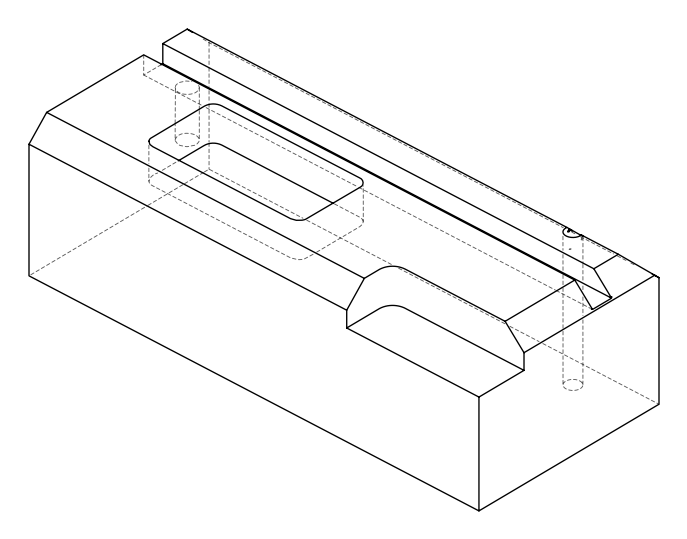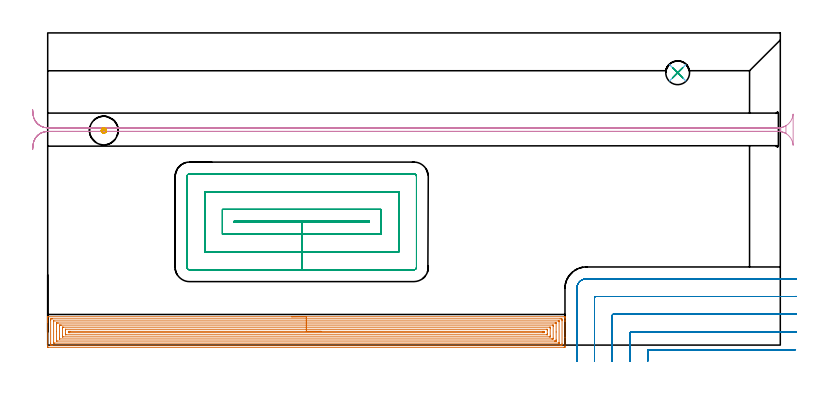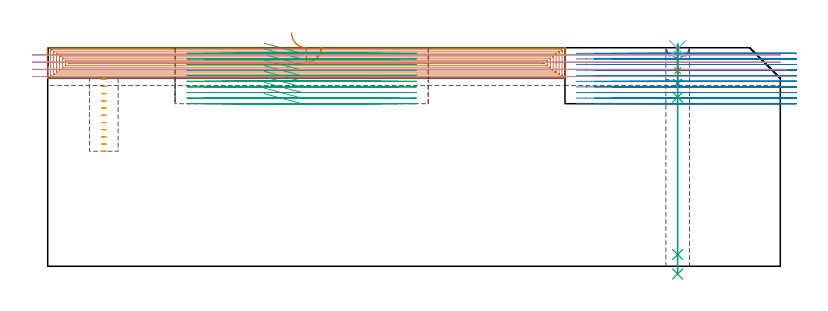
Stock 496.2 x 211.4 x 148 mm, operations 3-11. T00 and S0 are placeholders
(PLAN: 11 operations, 7 tool changes, 123.5 min)
(1 AREA_MILL | FG_CHAMFER_SURFACE | UGT0205_001 | 8.46 min | 35068 mm3)
(2 AREA_MILL_1 | FG_CHAMFER_SURFACE_1 | UGT0205_001 | 39.05 min | 158944 mm3)
(3 AREA_MILL_2 | FG_CHAMFER_SURFACE_2 | UGT0205_001 | 22.68 min | 76779 mm3)
(4 MILL_CORNER_NOTCH_RECTANGULAR | CORNER_NOTCH_RECTANGULAR | NXT0201_012 | Follow Part, ap 4, ae 75% | 17.11 min | 287165 mm3)
(5 MILL_RECTANGULAR_POCKET | POCKET_RECTANGULAR_STRAIGHT | NXT0201_012 | Follow Part, ap 4, ae 75% | 26.06 min | 522605 mm3)
(6 MILL_RECTANGULAR_SLOT | SLOT_RECTANGULAR | UGT0201_094 | Follow Part, ap 5, ae 75% | 8.42 min | 212450 mm3)
(7 MILL_BLIND_HOLE_FROM_SOLID_MATERIAL | STEP1POCKET | NXT0201_012 | Spiral | 0.72 min | 14881 mm3)
(8 SPOT_DRILL | STEP1HOLE | NXT0321_9005460120000 | 0.03 min | 9 mm3)
(9 DRILL_BLIND_HOLE_INTO_CENTER | STEP1HOLE | UGT0301_217 | 0.07 min | 1120 mm3)
(10 DRILL_TO_ENLARGE_BLIND_HOLE | STEP1HOLE | NXT0301_111 | 0.11 min | 3251 mm3)
(11 GUN_DRILL_THROUGH_HOLE | STEP1HOLE | UGT0307_013 | 0.82 min | 25141 mm3)
(TOOL UGT0205_001 | Chamfer Mill 20 x 3 x 45 deg. | D20 FL50 Z2)
(TOOL NXT0201_012 | ENDMILL 16mm [2P460-1600-NA 1630] | D16 FL38 Z6)
(TOOL UGT0201_094 | End mill 20 mm | D20 FL38 Z4)
(TOOL NXT0321_9005460120000 | NC Spot Drill, 142deg, 12mm, Carbide, Uncoated | D12 PA142 FL30 Z2)
(TOOL UGT0301_217 | Twist Drill 10.4 mm | D10.4 PA118 FL82 Z2)
(TOOL NXT0301_111 | Carbide Drill 16.1mm [860.1-1610-050A1-PM 4234] | D16.1 PA147 FL73 Z2)
(TOOL UGT0307_013 | Gun Drill 16 mm | D16 PA130 FL24 Z1)
(OP 3 AREA_MILL_2)
G17 G21 G94 G90
T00 M6
G54
G17 G0 G90 X165.15 Y19.2 S1061 M3
G43 Z158. H0
G94 G1 X165.188 Z157.128 F250.
X165.302 Z156.263
X165.491 Z155.412
X165.753 Z154.58
X166.087 Z153.774
X166.49 Z153.
X166.958 Z152.264
X167.49 Z151.572
X168.079 Z150.929
X168.722 Z150.34
X169.414 Z149.808
X170.15 Z149.34
X170.924 Z148.937
X171.73 Z148.603
X172.562 Z148.341
X173.414 Z148.152
X174.278 Z148.038
X175.15 Z148.
X350.136
X350.29 Y19.197 Z147.988
X350.293 Y19.158 Z147.949
X350.3 Y18.786 Z147.585
Y18.398 Z147.198
Y17.746 Z146.541
Y16.53 Z145.327
Y15.966 Z144.761
Y4.988 Z133.785
Y-0.653 Z128.144
X350.298 Y-0.935 Z127.862
X350.292 Y-1.492 Z127.306
X350.251 Y-1.494 Z127.304
X349.69 Y-1.5 Z127.3
X0.61
X0.281 Y-1.497 Z127.302
X0.01 Y-1.492 Z127.306
X0. Y-1.217 Z127.58
Y15.358 Z144.154
Y15.966 Z144.761
Y16.53 Z145.327
Y16.856 Z145.652
Y17.419 Z146.215
Y17.746 Z146.541
Y18.398 Z147.198
Y18.786 Z147.585
X0.007 Y19.158 Z147.949
X0.01 Y19.197 Z147.988
X0.164 Y19.2 Z148.
X175.15
Y17.786 Z146.586
X346.971
X347.866 Y17.784 Z146.584
X347.904 Y17.782 Z146.582
X348.29 Y17.746 Z146.546
X348.298 Y17.354 Z146.154
X348.299 Y16.856 Z145.656
X348.3 Y16.462 Z145.262
X348.299 Y0.844 Z129.644
X348.298 Y0.452 Z129.252
X348.29 Y-0.046 Z128.754
X347.941 Y-0.082 Z128.718
X347.904 Y-0.084 Z128.716
X347.052 Y-0.086 Z128.714
X3.329
X2.434 Y-0.084 Z128.716
X2.396 Y-0.082 Z128.718
X2.01 Y-0.046 Z128.754
X2.002 Y0.346 Z129.146
X2.001 Y0.844 Z129.644
X2. Y1.238 Z130.038
X2.001 Y16.856 Z145.656
X2.002 Y17.248 Z146.048
X2.01 Y17.746 Z146.546
X2.359 Y17.782 Z146.582
X2.396 Y17.784 Z146.584
X3.248 Y17.786 Z146.586
X175.15
Y16.372 Z145.172
X345.713 Y16.371 Z145.171
X346.119 Y16.367 Z145.167
X346.253 Y16.365 Z145.165
X346.29 Y16.358 Z145.158
X346.295 Y16.267 Z145.067
X346.298 Y16.147 Z144.947
X346.3 Y15.966 Z144.766
Y15.786 Z144.586
X346.299 Y1.554 Z130.354
X346.291 Y1.373 Z130.173
X346.287 Y1.334 Z130.134
X346.27 Y1.332 Z130.132
X346.22 Y1.33 Z130.13
X346.119 Y1.329 Z130.129
X4.587
X4.181 Y1.333 Z130.133
X4.047 Y1.335 Z130.135
X4.01 Y1.342 Z130.142
X4.005 Y1.433 Z130.233
X4.002 Y1.553 Z130.353
X4. Y1.734 Z130.534
Y1.914 Z130.714
X4.001 Y16.146 Z144.946
X4.009 Y16.327 Z145.127
X4.013 Y16.366 Z145.166
X4.03 Y16.368 Z145.168
X4.08 Y16.37 Z145.17
X4.181 Y16.371 Z145.171
X175.15 Y16.372 Z145.172
Y14.957 Z143.757
X343.56
X344.234 Y14.955 Z143.755
X344.272 Y14.953 Z143.753
X344.288 Y14.951 Z143.751
X344.29 Y14.934 Z143.734
X344.295 Y14.833 Z143.633
X344.299 Y14.629 Z143.429
X344.3 Y8.883 Z137.683
Y3.546 Z132.346
X344.298 Y3.084 Z131.884
X344.294 Y2.87 Z131.67
X344.29 Y2.764 Z131.564
X344.285 Y2.749 Z131.549
X344.264 Y2.747 Z131.547
X344.211 Y2.745 Z131.545
X343.44 Y2.743 Z131.543
X343.32
X6.74
X6.066 Y2.745 Z131.545
X6.028 Y2.747 Z131.547
X6.012 Y2.749 Z131.549
X6.01 Y2.766 Z131.566
X6.004 Y2.867 Z131.667
X6.001 Y3.071 Z131.871
X6. Y9.278 Z138.078
Y14.154 Z142.954
X6.002 Y14.616 Z143.416
X6.006 Y14.83 Z143.63
X6.01 Y14.936 Z143.736
X6.015 Y14.951 Z143.751
X6.036 Y14.953 Z143.753
X6.089 Y14.955 Z143.755
X6.86 Y14.957 Z143.757
X6.98
X175.15
Y13.543 Z142.343
X342.065 Y13.542 Z142.342
X342.196 Y13.54 Z142.34
X342.277 Y13.536 Z142.336
X342.29 Y13.511 Z142.311
X342.295 Y13.298 Z142.098
X342.3 Y12.655 Z141.455
Y4.649 Z133.449
X342.298 Y4.402 Z133.202
X342.295 Y4.242 Z133.042
X342.29 Y4.168 Z132.968
X342.147 Y4.163 Z132.963
X341.9 Y4.158 Z132.958
X341.655 Y4.157 Z132.957
X341.008
X8.235 Y4.158 Z132.958
X8.104 Y4.16 Z132.96
X8.023 Y4.164 Z132.964
X8.01 Y4.189 Z132.989
X8.005 Y4.402 Z133.202
X8. Y5.045 Z133.845
Y13.051 Z141.851
X8.001 Y13.298 Z142.098
X8.005 Y13.458 Z142.258
X8.01 Y13.532 Z142.332
X8.153 Y13.537 Z142.337
X8.4 Y13.542 Z142.342
X8.645 Y13.543 Z142.343
X9.292
X175.15
Y12.129 Z140.929
X339.869 Y12.128 Z140.928
X340.151 Y12.127 Z140.927
X340.243 Y12.124 Z140.924
X340.283 Y12.122 Z140.922
X340.29 Y12.102 Z140.902
X340.297 Y11.982 Z140.782
X340.299 Y11.519 Z140.319
X340.3 Y11.09 Z139.89
X340.299 Y6.181 Z134.981
X340.297 Y5.755 Z134.555
X340.29 Y5.61 Z134.41
X340.282 Y5.577 Z134.377
X340.251 Y5.576 Z134.376
X340.175 Y5.574 Z134.374
X339.869 Y5.572 Z134.372
X339.589 Y5.571 Z134.371
X10.431 Y5.572 Z134.372
X10.149 Y5.573 Z134.373
X10.057 Y5.576 Z134.376
X10.017 Y5.578 Z134.378
X10.01 Y5.598 Z134.398
X10.003 Y5.718 Z134.518
X10.001 Y6.181 Z134.981
X10. Y6.61 Z135.41
X10.001 Y11.519 Z140.319
X10.003 Y11.944 Z140.744
X10.01 Y12.09 Z140.89
X10.018 Y12.122 Z140.922
X10.049 Y12.124 Z140.924
X10.125 Y12.126 Z140.926
X10.431 Y12.128 Z140.928
X10.711 Y12.129 Z140.929
X175.15
Y10.715 Z139.515
X337.998 Y10.714 Z139.514
X338.084 Y10.712 Z139.512
X338.168 Y10.708 Z139.508
X338.29 Y10.695 Z139.495
X338.293 Y10.629 Z139.429
X338.299 Y10.415 Z139.215
X338.3 Y9.74 Z138.54
Y7.745 Z136.545
X338.297 Y7.071 Z135.871
X338.294 Y7.018 Z135.818
X338.291 Y6.996 Z135.796
X338.254 Y6.992 Z135.792
X338.168 Y6.987 Z135.787
X338.084 Y6.986 Z135.786
X12.302
X12.216 Y6.988 Z135.788
X12.132 Y6.992 Z135.792
X12.01 Y7.005 Z135.805
X12.007 Y7.071 Z135.871
X12.001 Y7.285 Z136.085
X12. Y7.96 Z136.76
Y9.955 Z138.755
X12.003 Y10.629 Z139.429
X12.006 Y10.682 Z139.482
X12.009 Y10.704 Z139.504
X12.046 Y10.708 Z139.508
X12.132 Y10.713 Z139.513
X12.216 Y10.714 Z139.514
X175.15 Y10.715 Z139.515
Y9.3 Z138.1
X335.405
X335.848 Y9.299 Z138.099
X336.298 Y9.293 Z138.093
X336.3 Y8.85 Z137.65
X336.298 Y8.407 Z137.207
X335.856 Y8.401 Z137.201
X335.405 Y8.4 Z137.2
X334.965
X14.895
X14.452 Y8.401 Z137.201
X14.002 Y8.407 Z137.207
X14. Y8.85 Z137.65
X14.002 Y9.293 Z138.093
X14.444 Y9.299 Z138.099
X14.895 Y9.3 Z138.1
X15.335
X175.15
X176.022 Z138.139
X176.886 Z138.252
X177.738 Z138.441
X178.57 Z138.704
X179.376 Z139.037
X180.15 Z139.44
X180.886 Z139.909
X181.578 Z140.44
X182.221 Z141.029
X182.81 Z141.673
X183.342 Z142.365
X183.81 Z143.1
X184.213 Z143.874
X184.547 Z144.68
X184.809 Z145.512
X184.998 Z146.364
X185.112 Z147.229
X185.15 Z148.1
G0 Z158.
M5
M2
(OP 4 MILL_CORNER_NOTCH_RECTANGULAR)
G17 G21 G94 G90
T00 M6
G54
G17 G0 G90 X506.475 Y-3.1 S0 M3
G43 Z158. H1
Z144.21
G94 G1 X503.475 F250.
X407.094 F500.
G3 X406.3 Y-3.894 R0.8
G1 Y-7.746
X406.299 Y-8.
X406.283 Y-11. F250.
G0 Z158.
X507.1 Y8.922
Z144.21
G1 X504.1 Y8.901
G2 X503.846 Y8.9 R36. F500.
G1 X395.095
G3 X394.3 Y8.105 R0.8
G1 Y-7.746
X394.299 Y-8.
X394.278 Y-11. F250.
G0 Z158.
X507.1 Y20.933
Z144.21
G1 X504.1 Y20.901
G2 X503.846 Y20.9 R24. F500.
G1 X383.095
G3 X382.3 Y20.105 R0.8
G1 Y-7.746
G2 X382.299 Y-8. R24.
G1 X382.267 Y-11. F250.
G0 Z158.
X507.099 Y32.966
Z144.21
G1 X504.1 Y32.903
G2 X503.846 Y32.9 R12. F500.
G1 X371.095
G3 X370.3 Y32.105 R0.8
G1 Y-7.746
G2 X370.297 Y-8. R12.
G1 X370.234 Y-10.999 F250.
G0 Z158.
X506.846 Y44.9
Z144.21
G1 X503.846
X364.8 F500.
G3 X358.3 Y38.4 R6.5
G1 Y-7.746
Y-10.746 F250.
G0 Z158.
X506.475 Y-3.1
Z140.42
G1 X503.475
X407.094 F500.
G3 X406.3 Y-3.894 R0.8
G1 Y-7.746
X406.299 Y-8.
X406.283 Y-11. F250.
G0 Z158.
X507.1 Y8.922
Z140.42
G1 X504.1 Y8.901
X503.846 Y8.9 F500.
X395.095
G3 X394.3 Y8.105 R0.8
G1 Y-7.746
X394.299 Y-8.
X394.278 Y-11. F250.
G0 Z158.
X507.1 Y20.933
Z140.42
G1 X504.1 Y20.901
G2 X503.846 Y20.9 R24. F500.
G1 X383.095
G3 X382.3 Y20.105 R0.8
G1 Y-7.746
G2 X382.299 Y-8. R24.
G1 X382.267 Y-11. F250.
G0 Z158.
X507.099 Y32.966
Z140.42
G1 X504.1 Y32.903
G2 X503.846 Y32.9 R12. F500.
G1 X371.095
G3 X370.3 Y32.105 R0.8
G1 Y-7.746
G2 X370.297 Y-8. R12.
G1 X370.234 Y-10.999 F250.
G0 Z158.
X506.846 Y44.9
Z140.42
G1 X503.846
X364.8 F500.
G3 X358.3 Y38.4 R6.5
G1 Y-7.746
Y-10.746 F250.
G0 Z158.
X506.475 Y-3.1
Z136.63
G1 X503.475
X407.094 F500.
G3 X406.3 Y-3.894 R0.8
G1 Y-7.751
X406.299 Y-8.
X406.284 Y-11. F250.
G0 Z158.
X507.1 Y8.922
Z136.63
G1 X504.1 Y8.901
X503.846 Y8.9 F500.
X395.095
G3 X394.3 Y8.105 R0.8
G1 Y-7.751
X394.299 Y-8.
X394.278 Y-11. F250.
G0 Z158.
X507.1 Y20.933
Z136.63
G1 X504.1 Y20.901
G2 X503.846 Y20.9 R24. F500.
G1 X383.095
G3 X382.3 Y20.105 R0.8
G1 Y-7.751
G2 X382.299 Y-8. R24.
G1 X382.268 Y-11. F250.
G0 Z158.
X507.099 Y32.966
Z136.63
G1 X504.1 Y32.903
G2 X503.846 Y32.9 R12. F500.
G1 X371.095
G3 X370.3 Y32.105 R0.8
G1 Y-7.751
G2 X370.297 Y-8. R12.
G1 X370.235 Y-10.999 F250.
G0 Z158.
X506.846 Y44.9
Z136.63
G1 X503.846
X364.8 F500.
G3 X358.3 Y38.4 R6.5
G1 Y-7.751
Y-10.751 F250.
G0 Z158.
X506.475 Y-3.1
Z132.84
G1 X503.475
X407.094 F500.
G3 X406.3 Y-3.894 R0.8
G1 Y-8.
Y-11. F250.
G0 Z158.
X507.1 Y8.9
Z132.84
G1 X504.1
X395.095 F500.
G3 X394.3 Y8.105 R0.8
G1 Y-8.
Y-11. F250.
G0 Z158.
X507.1 Y20.9
Z132.84
G1 X504.1
X383.095 F500.
G3 X382.3 Y20.105 R0.8
G1 Y-8.
Y-11. F250.
G0 Z158.
X507.1 Y32.9
Z132.84
G1 X504.1
X371.095 F500.
G3 X370.3 Y32.105 R0.8
G1 Y-8.
Y-11. F250.
G0 Z158.
X507.1 Y44.9
Z132.84
G1 X504.1
X364.8 F500.
G3 X358.3 Y38.4 R6.5
G1 Y-8.
Y-11. F250.
G0 Z158.
X506.475 Y-3.1
Z129.05
G1 X503.475
X407.094 F500.
G3 X406.3 Y-3.894 R0.8
G1 Y-8.
Y-11. F250.
G0 Z158.
X507.1 Y8.9
Z129.05
G1 X504.1
X395.095 F500.
G3 X394.3 Y8.105 R0.8
G1 Y-8.
Y-11. F250.
G0 Z158.
X507.1 Y20.9
Z129.05
G1 X504.1
X383.095 F500.
G3 X382.3 Y20.105 R0.8
G1 Y-8.
Y-11. F250.
G0 Z158.
X507.1 Y32.9
Z129.05
G1 X504.1
X371.095 F500.
G3 X370.3 Y32.105 R0.8
G1 Y-8.
Y-11. F250.
G0 Z158.
X507.1 Y44.9
Z129.05
G1 X504.1
X364.8 F500.
G3 X358.3 Y38.4 R6.5
G1 Y-8.
Y-11. F250.
G0 Z158.
X506.475 Y-3.1
Z125.26
G1 X503.475
X407.094 F500.
G3 X406.3 Y-3.894 R0.8
G1 Y-8.
Y-11. F250.
G0 Z158.
X507.1 Y8.9
Z125.26
G1 X504.1
X395.095 F500.
G3 X394.3 Y8.105 R0.8
G1 Y-8.
Y-11. F250.
G0 Z158.
X507.1 Y20.9
Z125.26
G1 X504.1
X383.095 F500.
G3 X382.3 Y20.105 R0.8
G1 Y-8.
Y-11. F250.
G0 Z158.
X507.1 Y32.9
Z125.26
G1 X504.1
X371.095 F500.
G3 X370.3 Y32.105 R0.8
G1 Y-8.
Y-11. F250.
G0 Z158.
X507.1 Y44.9
Z125.26
G1 X504.1
X364.8 F500.
G3 X358.3 Y38.4 R6.5
G1 Y-8.
Y-11. F250.
G0 Z158.
X506.475 Y-3.1
Z121.47
G1 X503.475
X407.094 F500.
G3 X406.3 Y-3.894 R0.8
G1 Y-8.
Y-11. F250.
G0 Z158.
X507.1 Y8.9
Z121.47
G1 X504.1
X395.095 F500.
G3 X394.3 Y8.105 R0.8
G1 Y-8.
Y-11. F250.
G0 Z158.
X507.1 Y20.9
Z121.47
G1 X504.1
X383.095 F500.
G3 X382.3 Y20.105 R0.8
G1 Y-8.
Y-11. F250.
G0 Z158.
X507.1 Y32.9
Z121.47
G1 X504.1
X371.095 F500.
G3 X370.3 Y32.105 R0.8
G1 Y-8.
Y-11. F250.
G0 Z158.
X507.1 Y44.9
Z121.47
G1 X504.1
X364.8 F500.
G3 X358.3 Y38.4 R6.5
G1 Y-8.
Y-11. F250.
G0 Z158.
X506.475 Y-3.1
Z117.68
G1 X503.475
X407.094 F500.
G3 X406.3 Y-3.894 R0.8
G1 Y-8.
Y-11. F250.
G0 Z158.
X507.1 Y8.9
Z117.68
G1 X504.1
X395.095 F500.
G3 X394.3 Y8.105 R0.8
G1 Y-8.
Y-11. F250.
G0 Z158.
X507.1 Y20.9
Z117.68
G1 X504.1
X383.095 F500.
G3 X382.3 Y20.105 R0.8
G1 Y-8.
Y-11. F250.
G0 Z158.
X507.1 Y32.9
Z117.68
G1 X504.1
X371.095 F500.
G3 X370.3 Y32.105 R0.8
G1 Y-8.
Y-11. F250.
G0 Z158.
X507.1 Y44.9
Z117.68
G1 X504.1
X364.8 F500.
G3 X358.3 Y38.4 R6.5
G1 Y-8.
Y-11. F250.
G0 Z158.
X506.475 Y-3.1
Z113.89
G1 X503.475
X407.094 F500.
G3 X406.3 Y-3.894 R0.8
G1 Y-8.
Y-11. F250.
G0 Z158.
X507.1 Y8.9
Z113.89
G1 X504.1
X395.095 F500.
G3 X394.3 Y8.105 R0.8
G1 Y-8.
Y-11. F250.
G0 Z158.
X507.1 Y20.9
Z113.89
G1 X504.1
X383.095 F500.
G3 X382.3 Y20.105 R0.8
G1 Y-8.
Y-11. F250.
G0 Z158.
X507.1 Y32.9
Z113.89
G1 X504.1
X371.095 F500.
G3 X370.3 Y32.105 R0.8
G1 Y-8.
Y-11. F250.
G0 Z158.
X507.1 Y44.9
Z113.89
G1 X504.1
X364.8 F500.
G3 X358.3 Y38.4 R6.5
G1 Y-8.
Y-11. F250.
G0 Z158.
X506.475 Y-3.1
Z110.1
G1 X503.475
X407.094 F500.
G3 X406.3 Y-3.894 R0.8
G1 Y-8.
Y-11. F250.
G0 Z158.
X507.1 Y8.9
Z110.1
G1 X504.1
X395.095 F500.
G3 X394.3 Y8.105 R0.8
G1 Y-8.
Y-11. F250.
G0 Z158.
X507.1 Y20.9
Z110.1
G1 X504.1
X383.095 F500.
G3 X382.3 Y20.105 R0.8
G1 Y-8.
Y-11. F250.
G0 Z158.
X507.1 Y32.9
Z110.1
G1 X504.1
X371.095 F500.
G3 X370.3 Y32.105 R0.8
G1 Y-8.
Y-11. F250.
G0 Z158.
X507.1 Y44.9
Z110.1
G1 X504.1
X364.8 F500.
G3 X358.3 Y38.4 R6.5
G1 Y-8.
Y-11. F250.
G0 Z158.
M5
M2
(OP 5 MILL_RECTANGULAR_POCKET)
G17 G21 G94 G90
T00 M6
G54
G17 G0 G90 X146.659 Y83. S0 M3
G43 Z158. H1
Z151.
G94 G1 X172. Z144.21 F250.
X217.7 F500.
Y83.9
X126.3
Y83.
X172.
Y75.
X225.7
Y91.9
X118.3
Y75.
X172.
Y63.
X237.7
Y103.9
X106.3
Y63.
X172.
Y51.
X248.
G3 X249.7 Y52.7 R1.7
G1 Y114.2
G3 X248. Y115.9 R1.7
G1 X96.
G3 X94.3 Y114.2 R1.7
G1 Y52.7
G3 X96. Y51. R1.7
G1 X172.
X173.
G0 X146.659 Y83. Z147.21
G1 X172. Z140.42 F250.
X217.7 F500.
Y83.9
X126.3
Y83.
X172.
Y75.
X225.7
Y91.9
X118.3
Y75.
X172.
Y63.
X237.7
Y103.9
X106.3
Y63.
X172.
Y51.
X248.
G3 X249.7 Y52.7 R1.7
G1 Y114.2
G3 X248. Y115.9 R1.7
G1 X96.
G3 X94.3 Y114.2 R1.7
G1 Y52.7
G3 X96. Y51. R1.7
G1 X172.
X173.
G0 X146.659 Y83. Z143.42
G1 X172. Z136.63 F250.
X217.7 F500.
Y83.9
X126.3
Y83.
X172.
Y75.
X225.7
Y91.9
X118.3
Y75.
X172.
Y63.
X237.7
Y103.9
X106.3
Y63.
X172.
Y51.
X248.
G3 X249.7 Y52.7 R1.7
G1 Y114.2
G3 X248. Y115.9 R1.7
G1 X96.
G3 X94.3 Y114.2 R1.7
G1 Y52.7
G3 X96. Y51. R1.7
G1 X172.
X173.
G0 X146.659 Y83. Z139.63
G1 X172. Z132.84 F250.
X217.7 F500.
Y83.9
X126.3
Y83.
X172.
Y75.
X225.7
Y91.9
X118.3
Y75.
X172.
Y63.
X237.7
Y103.9
X106.3
Y63.
X172.
Y51.
X248.
G3 X249.7 Y52.7 R1.7
G1 Y114.2
G3 X248. Y115.9 R1.7
G1 X96.
G3 X94.3 Y114.2 R1.7
G1 Y52.7
G3 X96. Y51. R1.7
G1 X172.
X173.
G0 X146.659 Y83. Z135.84
G1 X172. Z129.05 F250.
X217.7 F500.
Y83.9
X126.3
Y83.
X172.
Y75.
X225.7
Y91.9
X118.3
Y75.
X172.
Y63.
X237.7
Y103.9
X106.3
Y63.
X172.
Y51.
X248.
G3 X249.7 Y52.7 R1.7
G1 Y114.2
G3 X248. Y115.9 R1.7
G1 X96.
G3 X94.3 Y114.2 R1.7
G1 Y52.7
G3 X96. Y51. R1.7
G1 X172.
X173.
G0 X146.659 Y83. Z132.05
G1 X172. Z125.26 F250.
X217.7 F500.
Y83.9
X126.3
Y83.
X172.
Y75.
X225.7
Y91.9
X118.3
Y75.
X172.
Y63.
X237.7
Y103.9
X106.3
Y63.
X172.
Y51.
X248.
G3 X249.7 Y52.7 R1.7
G1 Y114.2
G3 X248. Y115.9 R1.7
G1 X96.
G3 X94.3 Y114.2 R1.7
G1 Y52.7
G3 X96. Y51. R1.7
G1 X172.
X173.
G0 X146.659 Y83. Z128.26
G1 X172. Z121.47 F250.
X217.7 F500.
Y83.9
X126.3
Y83.
X172.
Y75.
X225.7
Y91.9
X118.3
Y75.
X172.
Y63.
X237.7
Y103.9
X106.3
Y63.
X172.
Y51.
X248.
G3 X249.7 Y52.7 R1.7
G1 Y114.2
G3 X248. Y115.9 R1.7
G1 X96.
G3 X94.3 Y114.2 R1.7
G1 Y52.7
G3 X96. Y51. R1.7
G1 X172.
X173.
G0 X146.659 Y83. Z124.47
G1 X172. Z117.68 F250.
X217.7 F500.
Y83.9
X126.3
Y83.
X172.
Y75.
X225.7
Y91.9
X118.3
Y75.
X172.
Y63.
X237.7
Y103.9
X106.3
Y63.
X172.
Y51.
X248.
G3 X249.7 Y52.7 R1.7
G1 Y114.2
G3 X248. Y115.9 R1.7
G1 X96.
G3 X94.3 Y114.2 R1.7
G1 Y52.7
G3 X96. Y51. R1.7
G1 X172.
X173.
G0 X146.659 Y83. Z120.68
G1 X172. Z113.89 F250.
X217.7 F500.
Y83.9
X126.3
Y83.
X172.
Y75.
X225.7
Y91.9
X118.3
Y75.
X172.
Y63.
X237.7
Y103.9
X106.3
Y63.
X172.
Y51.
X248.
G3 X249.7 Y52.7 R1.7
G1 Y114.2
G3 X248. Y115.9 R1.7
G1 X96.
G3 X94.3 Y114.2 R1.7
G1 Y52.7
G3 X96. Y51. R1.7
G1 X172.
X173.
G0 X146.659 Y83. Z116.89
G1 X172. Z110.1 F250.
X217.7 F500.
Y83.9
X126.3
Y83.
X172.
Y75.
X225.7
Y91.9
X118.3
Y75.
X172.
Y63.
X237.7
Y103.9
X106.3
Y63.
X172.
Y51.
X248.
G3 X249.7 Y52.7 R1.7
G1 Y114.2
G3 X248. Y115.9 R1.7
G1 X96.
G3 X94.3 Y114.2 R1.7
G1 Y52.7
G3 X96. Y51. R1.7
G1 X172.
X173.
G0 Z158.
M5
M2
(OP 6 MILL_RECTANGULAR_SLOT)
G17 G21 G94 G90
T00 M6
G54
G17 G0 G90 X-10.202 Y132.483 S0 M3
G43 Z158. H0
Z143.125
G94 G1 X-9.97 Y135.474 F250.
G2 X0. Y144.7 R10. F500.
G1 X494.8
G2 X496.3 Y144.587 R10.
G1 Y147.213
G2 X494.8 Y147.1 R10.
G1 X0.
G2 X-9.97 Y156.326 R10.
G1 X-10.202 Y159.317 F250.
G0 Y132.483 Z138.25
G1 X-9.97 Y135.474
G2 X0. Y144.7 R10. F500.
G1 X494.8
G2 X496.3 Y144.587 R10.
G1 Y145.749
Y147.213
G2 X494.8 Y147.1 R10.
G1 X0.
G2 X-9.97 Y156.326 R10.
G1 X-10.202 Y159.317 F250.
G0 Y132.483 Z133.375
G1 X-9.97 Y135.474
G2 X0. Y144.7 R10. F500.
G1 X494.8
G2 X499.925 Y143.287 R10.
G1 X499.924 Y148.513
G2 X494.8 Y147.1 R10.
G1 X0.
G2 X-9.97 Y156.326 R10.
G1 X-10.202 Y159.317 F250.
G0 Y132.483 Z128.5
G1 X-9.97 Y135.474
G2 X0. Y144.7 R10. F500.
G1 X494.8
G2 X504.769 Y135.487 R10.
G1 X504.799
Y156.313
X504.769
G2 X494.8 Y147.1 R10.
G1 X0.
G2 X-9.97 Y156.326 R10.
G1 X-10.202 Y159.317 F250.
G0 Z158.
M5
M2
(OP 7 MILL_BLIND_HOLE_FROM_SOLID_MATERIAL)
G17 G21 G94 G90
T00 M6
G54
G17 G0 G90 X38. Y145.3 S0 M3
G43 Z158. H1
Z126.627
G94 G3 X38.85 Y146.15 R0.85 F250.
X38. Y147. R0.85
X36.3 Y145.3 R1.7
X38. Y147. R-1.7
X37.15 Y146.15 R0.85
X38. Y145.3 R0.85
G0 Z121.755
G3 X38.85 Y146.15 R0.85
X38. Y147. R0.85
X36.3 Y145.3 R1.7
X38. Y147. R-1.7
X37.15 Y146.15 R0.85
X38. Y145.3 R0.85
G0 Z116.882
G3 X38.85 Y146.15 R0.85
X38. Y147. R0.85
X36.3 Y145.3 R1.7
X38. Y147. R-1.7
X37.15 Y146.15 R0.85
X38. Y145.3 R0.85
G0 Z112.009
G3 X38.85 Y146.15 R0.85
X38. Y147. R0.85
X36.3 Y145.3 R1.7
X38. Y147. R-1.7
X37.15 Y146.15 R0.85
X38. Y145.3 R0.85
G0 Z107.136
G3 X38.85 Y146.15 R0.85
X38. Y147. R0.85
X36.3 Y145.3 R1.7
X38. Y147. R-1.7
X37.15 Y146.15 R0.85
X38. Y145.3 R0.85
G0 Z102.264
G3 X38.85 Y146.15 R0.85
X38. Y147. R0.85
X36.3 Y145.3 R1.7
X38. Y147. R-1.7
X37.15 Y146.15 R0.85
X38. Y145.3 R0.85
G0 Z97.391
G3 X38.85 Y146.15 R0.85
X38. Y147. R0.85
X36.3 Y145.3 R1.7
X38. Y147. R-1.7
X37.15 Y146.15 R0.85
X38. Y145.3 R0.85
G0 Z92.518
G3 X38.85 Y146.15 R0.85
X38. Y147. R0.85
X36.3 Y145.3 R1.7
X38. Y147. R-1.7
X37.15 Y146.15 R0.85
X38. Y145.3 R0.85
G0 Z87.645
G3 X38.85 Y146.15 R0.85
X38. Y147. R0.85
X36.3 Y145.3 R1.7
X38. Y147. R-1.7
X37.15 Y146.15 R0.85
X38. Y145.3 R0.85
G0 Z82.773
G3 X38.85 Y146.15 R0.85
X38. Y147. R0.85
X36.3 Y145.3 R1.7
X38. Y147. R-1.7
X37.15 Y146.15 R0.85
X38. Y145.3 R0.85
G0 Z77.9
G3 X38.85 Y146.15 R0.85
X38. Y147. R0.85
X36.3 Y145.3 R1.7
X38. Y147. R-1.7
X37.15 Y146.15 R0.85
X38. Y145.3 R0.85
G0 Z158.
M5
M2
(OP 8 SPOT_DRILL)
G17 G21 G94 G90
T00 M6
G54
G17 G0 G90 X426.6 Y184.4 S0 M3
G43 Z158. H0
G94 G81 G98 Z147.311 F250. R151.
G80
M5
M2
(OP 9 DRILL_BLIND_HOLE_INTO_CENTER)
G17 G21 G94 G90
T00 M6
G54
G17 G0 G90 X426.6 Y184.4 S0 M3
G43 Z158. H0
G94 G81 G98 Z132.4 F250. R150.
G80
M5
M2
(OP 10 DRILL_TO_ENLARGE_BLIND_HOLE)
G17 G21 G94 G90
T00 M6
G54
G17 G0 G90 X426.6 Y184.4 S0 M3
G43 Z158. H1
G94 G81 G98 Z123.85 F250. R150.
G80
M5
M2
(OP 11 GUN_DRILL_THROUGH_HOLE)
G17 G21 G94 G90
T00 M6
G54
G17 G0 G90 X426.6 Y184.4 M8
G43 Z158. H0
Z150.22
S716 M3
G94 G1 Z114.489 F125. M26
G4 X.084
Z8. F250.
G4 X.084
Z-5.23 F125.
G4 X.084
M5
M9
G0 Z150.22
Z158.
M2
